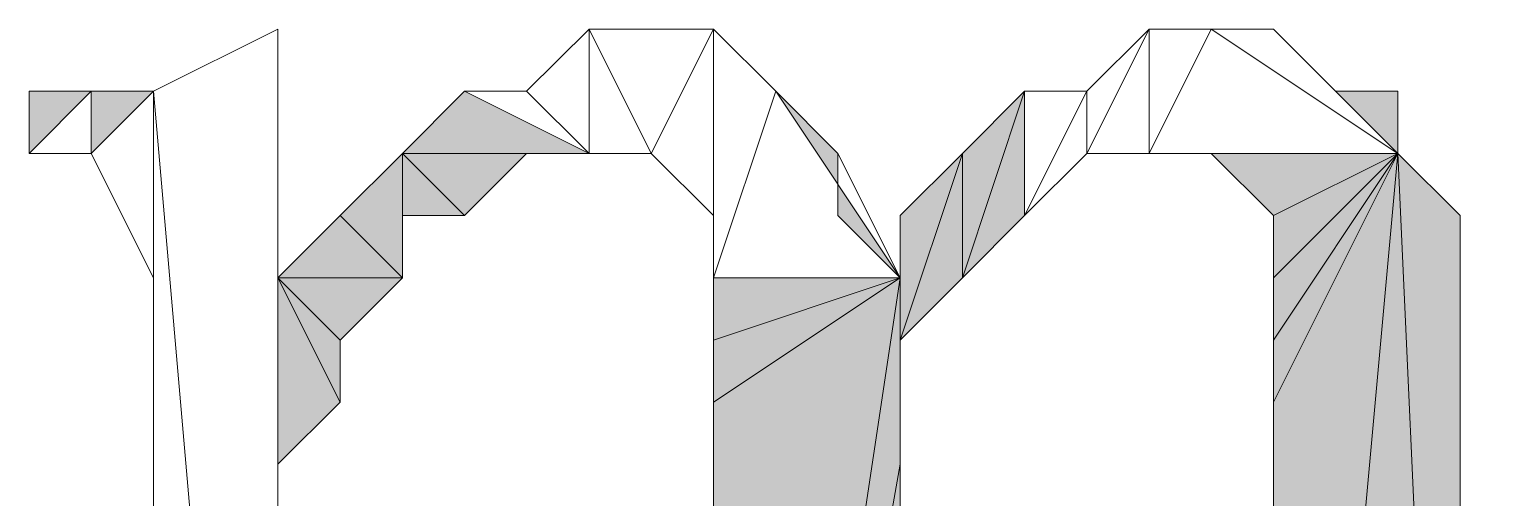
# Model space of a CAD drawing. Header units: inches. Extents: x -244 to 17, y 0 to 370.
# Drawn here: x -41.709 to -40.223, y 24.17 to 24.649 of the extents above; entities that cross this region are included whole.
import ezdxf

# ---------------------------------------------------------------- set-up
doc = ezdxf.new("R2010")
doc.units = ezdxf.units.IN
doc.header["$MEASUREMENT"] = 0
doc.layers.add('图层 1', color=7, linetype='Continuous')

# ---------------------------------------------------------------- blocks, each defined once
blk = doc.blocks.new('block 2')
at = {"layer": '图层 1', "true_color": 0xffffff}
h = blk.add_hatch(color=7, dxfattribs=at)
h.dxf.hatch_style = 2
h.paths.add_polyline_path([(44.7041, 62.357), (44.6405, 62.357), (44.7041, 62.2936)])
h = blk.add_hatch(color=7, dxfattribs=at)
h.dxf.hatch_style = 2
h.paths.add_polyline_path([(44.7041, 62.2936), (44.6405, 62.2936), (44.7041, 62.2302)])
h = blk.add_hatch(color=7, dxfattribs=at)
h.dxf.hatch_style = 2
h.paths.add_polyline_path([(44.5136, 62.1031), (44.45, 62.0397), (44.5136, 61.9759)])
h.paths.add_polyline_path([(44.3865, 62.0397), (44.5136, 62.1031), (44.45, 62.0397)])
h.paths.add_polyline_path([(44.3231, 62.1031), (44.3865, 62.0397), (44.5136, 62.1031)])
h = blk.add_hatch(color=7, dxfattribs=at)
h.dxf.hatch_style = 2
h.paths.add_polyline_path([(44.577, 62.0397), (44.5136, 61.9759), (44.6405, 61.9759)])
h.paths.add_polyline_path([(44.5136, 62.1031), (44.577, 62.0397), (44.5136, 61.9759)])
h = blk.add_hatch(color=7, dxfattribs=at)
h.dxf.hatch_style = 2
h.paths.add_polyline_path([(44.577, 61.9125), (44.6405, 61.9759), (44.6405, 61.8492)])
h.paths.add_polyline_path([(44.577, 61.9759), (44.577, 61.9125), (44.6405, 61.9759)])
h = blk.add_hatch(color=7, dxfattribs=at)
h.dxf.hatch_style = 2
h.paths.add_polyline_path([(44.6405, 61.9759), (44.7041, 61.9125), (44.6405, 61.7854)])
h = blk.add_hatch(color=7, dxfattribs=at)
h.dxf.hatch_style = 2
h.paths.add_polyline_path([(43.2436, 61.6586), (43.18, 61.4681), (43.053, 61.341)])
h.paths.add_polyline_path([(43.2436, 61.4681), (43.2436, 61.6586), (43.18, 61.4681)])
h.paths.add_polyline_path([(44.3231, 61.4681), (43.2436, 61.4681), (43.2436, 61.6586)])
h = blk.add_hatch(color=7, dxfattribs=at)
h.dxf.hatch_style = 2
h.paths.add_polyline_path([(43.2436, 61.6586), (44.5136, 61.4681), (44.3231, 61.4681)])
h = blk.add_hatch(color=7, dxfattribs=at)
h.dxf.hatch_style = 2
h.paths.add_polyline_path([(44.5136, 61.4681), (43.2436, 61.6586), (44.3865, 61.6586)])
h = blk.add_hatch(color=7, dxfattribs=at)
h.dxf.hatch_style = 2
h.paths.add_polyline_path([(44.5136, 61.4681), (44.45, 61.6586), (44.5136, 61.6586)])
h.paths.add_polyline_path([(44.3865, 61.6586), (44.5136, 61.4681), (44.45, 61.6586)])
h = blk.add_hatch(color=7, dxfattribs=at)
h.dxf.hatch_style = 2
h.paths.add_polyline_path([(44.5136, 61.4681), (44.6405, 61.5315), (44.7041, 61.5949)])
h.paths.add_polyline_path([(44.577, 61.5315), (44.5136, 61.4681), (44.6405, 61.5315)])
h = blk.add_hatch(color=7, dxfattribs=at)
h.dxf.hatch_style = 2
h.paths.add_polyline_path([(44.6405, 61.4044), (44.45, 61.4681), (44.577, 61.4681)])
h.paths.add_polyline_path([(44.5136, 61.4044), (44.6405, 61.4044), (44.45, 61.4681)])
h.paths.add_polyline_path([(44.7041, 61.341), (44.5136, 61.4044), (44.6405, 61.4044)])
h.paths.add_polyline_path([(44.577, 61.341), (44.7041, 61.341), (44.5136, 61.4044)])
h = blk.add_hatch(color=7, dxfattribs=at)
h.dxf.hatch_style = 2
h.paths.add_polyline_path([(44.6405, 61.1505), (44.577, 61.0871), (44.6405, 60.96)])
h = blk.add_hatch(color=7, dxfattribs=at)
h.dxf.hatch_style = 2
h.paths.add_polyline_path([(43.2436, 61.0871), (43.18, 60.8332), (43.053, 60.7695)])
h.paths.add_polyline_path([(43.2436, 60.8966), (43.2436, 61.0871), (43.18, 60.8332)])
h.paths.add_polyline_path([(44.6405, 60.96), (43.2436, 60.8966), (43.2436, 61.0871)])
h = blk.add_hatch(color=7, dxfattribs=at)
h.dxf.hatch_style = 2
h.paths.add_polyline_path([(44.6405, 60.96), (43.2436, 61.0871), (44.3865, 61.0871)])
h = blk.add_hatch(color=7, dxfattribs=at)
h.dxf.hatch_style = 2
h.paths.add_polyline_path([(44.6405, 60.96), (44.45, 61.0871), (44.5136, 61.0871)])
h.paths.add_polyline_path([(44.3865, 61.0871), (44.6405, 60.96), (44.45, 61.0871)])
h = blk.add_hatch(color=7, dxfattribs=at)
h.dxf.hatch_style = 2
h.paths.add_polyline_path([(44.577, 61.0871), (44.5136, 61.0871), (44.6405, 60.96)])
h = blk.add_hatch(color=7, dxfattribs=at)
h.dxf.hatch_style = 2
h.paths.add_polyline_path([(44.6405, 60.96), (44.7041, 61.0237), (44.7675, 61.0871)])
h.paths.add_polyline_path([(44.7041, 60.96), (44.6405, 60.96), (44.7041, 61.0237)])
h = blk.add_hatch(color=7, dxfattribs=at)
h.dxf.hatch_style = 2
h.paths.add_polyline_path([(43.2436, 60.8966), (44.577, 60.8966), (44.6405, 60.96)])
at = {"layer": '图层 1', "lineweight": 0}
for points in [[(44.6405, 62.357), (44.7041, 62.2936), (44.6405, 62.2936), (44.6405, 62.357)], [(44.7041, 62.357), (44.6405, 62.357), (44.7041, 62.2936), (44.7041, 62.357)], [(44.5136, 62.2302), (44.7041, 62.2302), (44.6405, 62.2936), (44.5136, 62.2302)], [(44.7041, 62.2936), (44.6405, 62.2936), (44.7041, 62.2302), (44.7041, 62.2936)], [(44.7041, 62.2302), (44.7675, 62.1031), (43.2436, 62.1031), (44.7041, 62.2302)], [(43.2436, 62.2302), (44.7041, 62.2302), (43.2436, 62.1031), (43.2436, 62.2302)], [(44.7041, 62.2302), (43.2436, 62.2302), (44.5136, 62.2302), (44.7041, 62.2302)], [(44.7675, 62.1031), (44.3231, 62.1031), (43.2436, 62.1031), (44.7675, 62.1031)], [(44.3231, 62.1031), (44.3865, 62.0397), (44.5136, 62.1031), (44.3231, 62.1031)], [(44.5136, 62.1031), (44.7675, 62.1031), (44.3231, 62.1031), (44.5136, 62.1031)], [(44.3865, 62.0397), (44.5136, 62.1031), (44.45, 62.0397), (44.3865, 62.0397)], [(44.5136, 62.1031), (44.45, 62.0397), (44.5136, 61.9759), (44.5136, 62.1031)], [(44.5136, 62.1031), (44.577, 62.0397), (44.5136, 61.9759), (44.5136, 62.1031)], [(44.577, 62.0397), (44.5136, 61.9759), (44.6405, 61.9759), (44.577, 62.0397)], [(44.5136, 61.9759), (44.6405, 61.9759), (44.577, 61.9759), (44.5136, 61.9759)], [(44.577, 61.9125), (44.6405, 61.9759), (44.6405, 61.8492), (44.577, 61.9125)], [(44.577, 61.9759), (44.577, 61.9125), (44.6405, 61.9759), (44.577, 61.9759)], [(44.6405, 61.9759), (44.6405, 61.8492), (44.6405, 61.7854), (44.6405, 61.9759)], [(44.6405, 61.9759), (44.7041, 61.9125), (44.6405, 61.7854), (44.6405, 61.9759)], [(44.7041, 61.8492), (44.6405, 61.7854), (44.7041, 61.9125), (44.7041, 61.8492)], [(44.7041, 61.8492), (44.7675, 61.7854), (44.6405, 61.7854), (44.7041, 61.8492)], [(44.7675, 61.7854), (44.6405, 61.722), (44.7675, 61.6586), (44.7675, 61.7854)], [(44.6405, 61.7854), (44.7675, 61.7854), (44.6405, 61.722), (44.6405, 61.7854)], [(44.6405, 61.722), (44.577, 61.6586), (44.7675, 61.6586), (44.6405, 61.722)], [(43.2436, 61.6586), (44.5136, 61.4681), (44.3231, 61.4681), (43.2436, 61.6586)], [(44.3231, 61.4681), (43.2436, 61.4681), (43.2436, 61.6586), (44.3231, 61.4681)], [(44.5136, 61.4681), (43.2436, 61.6586), (44.3865, 61.6586), (44.5136, 61.4681)], [(44.3865, 61.6586), (44.5136, 61.4681), (44.45, 61.6586), (44.3865, 61.6586)], [(44.5136, 61.4681), (44.45, 61.6586), (44.5136, 61.6586), (44.5136, 61.4681)], [(44.5136, 61.6586), (44.7041, 61.5949), (44.5136, 61.4681), (44.5136, 61.6586)], [(44.7675, 61.6586), (44.5136, 61.6586), (44.7041, 61.5949), (44.7675, 61.6586)], [(44.577, 61.6586), (44.7675, 61.6586), (44.5136, 61.6586), (44.577, 61.6586)], [(44.5136, 61.4681), (44.6405, 61.5315), (44.7041, 61.5949), (44.5136, 61.4681)], [(44.577, 61.5315), (44.5136, 61.4681), (44.6405, 61.5315), (44.577, 61.5315)], [(44.3231, 61.4681), (44.3865, 61.4681), (44.577, 61.4681), (44.3231, 61.4681)], [(44.5136, 61.4681), (44.3231, 61.4681), (44.577, 61.4681), (44.5136, 61.4681)], [(44.3865, 61.4681), (44.577, 61.4681), (44.45, 61.4681), (44.3865, 61.4681)], [(44.6405, 61.4044), (44.45, 61.4681), (44.577, 61.4681), (44.6405, 61.4044)], [(44.5136, 61.4044), (44.6405, 61.4044), (44.45, 61.4681), (44.5136, 61.4044)], [(44.7041, 61.341), (44.5136, 61.4044), (44.6405, 61.4044), (44.7041, 61.341)], [(44.577, 61.341), (44.7041, 61.341), (44.5136, 61.4044), (44.577, 61.341)], [(44.7041, 61.2776), (44.577, 61.341), (44.7041, 61.341), (44.7041, 61.2776)], [(44.6405, 61.2776), (44.7041, 61.2776), (44.577, 61.341), (44.6405, 61.2776)], [(44.7675, 61.2139), (44.6405, 61.2776), (44.7041, 61.2776), (44.7675, 61.2139)], [(44.6405, 61.2139), (44.7675, 61.2139), (44.6405, 61.2776), (44.6405, 61.2139)], [(44.6405, 61.2139), (44.6405, 61.1505), (44.6405, 60.96), (44.6405, 61.2139)], [(44.7675, 61.1505), (44.6405, 61.2139), (44.7675, 61.2139), (44.7675, 61.1505)], [(44.6405, 60.96), (44.7675, 61.1505), (44.6405, 61.2139), (44.6405, 60.96)], [(44.6405, 61.1505), (44.577, 61.0871), (44.6405, 60.96), (44.6405, 61.1505)], [(44.7675, 61.0871), (44.6405, 60.96), (44.7675, 61.1505), (44.7675, 61.0871)], [(44.6405, 60.96), (43.2436, 60.8966), (43.2436, 61.0871), (44.6405, 60.96)], [(44.6405, 60.96), (43.2436, 61.0871), (44.3865, 61.0871), (44.6405, 60.96)], [(44.3865, 61.0871), (44.6405, 60.96), (44.45, 61.0871), (44.3865, 61.0871)], [(44.6405, 60.96), (44.45, 61.0871), (44.5136, 61.0871), (44.6405, 60.96)], [(44.577, 61.0871), (44.5136, 61.0871), (44.6405, 60.96), (44.577, 61.0871)], [(44.6405, 60.96), (44.7041, 61.0237), (44.7675, 61.0871), (44.6405, 60.96)], [(44.7041, 60.96), (44.6405, 60.96), (44.7041, 61.0237), (44.7041, 60.96)], [(43.2436, 60.8966), (44.577, 60.8966), (44.6405, 60.96), (43.2436, 60.8966)], [(43.2436, 60.8966), (44.45, 60.8966), (44.5136, 60.8966), (43.2436, 60.8966)], [(44.3865, 60.8966), (43.2436, 60.8966), (44.45, 60.8966), (44.3865, 60.8966)], [(44.5136, 60.8966), (43.2436, 60.8966), (44.577, 60.8966), (44.5136, 60.8966)]]:
    blk.add_lwpolyline(points, dxfattribs=at)
at = {"layer": '图层 1', "color": 7, "lineweight": 13, "true_color": 0xffffff}
for points in [[(44.6405, 62.357), (44.7041, 62.2936), (44.6405, 62.2936), (44.6405, 62.357)], [(44.7041, 62.357), (44.6405, 62.357), (44.7041, 62.2936), (44.7041, 62.357)], [(44.5136, 62.2302), (44.7041, 62.2302), (44.6405, 62.2936), (44.5136, 62.2302)], [(44.7041, 62.2936), (44.6405, 62.2936), (44.7041, 62.2302), (44.7041, 62.2936)], [(44.7041, 62.2302), (44.7675, 62.1031), (43.2436, 62.1031), (44.7041, 62.2302)], [(43.2436, 62.2302), (44.7041, 62.2302), (43.2436, 62.1031), (43.2436, 62.2302)], [(44.7041, 62.2302), (43.2436, 62.2302), (44.5136, 62.2302), (44.7041, 62.2302)], [(44.7675, 62.1031), (44.3231, 62.1031), (43.2436, 62.1031), (44.7675, 62.1031)], [(44.3231, 62.1031), (44.3865, 62.0397), (44.5136, 62.1031), (44.3231, 62.1031)], [(44.5136, 62.1031), (44.7675, 62.1031), (44.3231, 62.1031), (44.5136, 62.1031)], [(44.3865, 62.0397), (44.5136, 62.1031), (44.45, 62.0397), (44.3865, 62.0397)], [(44.5136, 62.1031), (44.45, 62.0397), (44.5136, 61.9759), (44.5136, 62.1031)], [(44.5136, 62.1031), (44.577, 62.0397), (44.5136, 61.9759), (44.5136, 62.1031)], [(44.577, 62.0397), (44.5136, 61.9759), (44.6405, 61.9759), (44.577, 62.0397)], [(44.5136, 61.9759), (44.6405, 61.9759), (44.577, 61.9759), (44.5136, 61.9759)], [(44.577, 61.9125), (44.6405, 61.9759), (44.6405, 61.8492), (44.577, 61.9125)], [(44.577, 61.9759), (44.577, 61.9125), (44.6405, 61.9759), (44.577, 61.9759)], [(44.6405, 61.9759), (44.6405, 61.8492), (44.6405, 61.7854), (44.6405, 61.9759)], [(44.6405, 61.9759), (44.7041, 61.9125), (44.6405, 61.7854), (44.6405, 61.9759)], [(44.7041, 61.8492), (44.6405, 61.7854), (44.7041, 61.9125), (44.7041, 61.8492)], [(44.7041, 61.8492), (44.7675, 61.7854), (44.6405, 61.7854), (44.7041, 61.8492)], [(44.7675, 61.7854), (44.6405, 61.722), (44.7675, 61.6586), (44.7675, 61.7854)], [(44.6405, 61.7854), (44.7675, 61.7854), (44.6405, 61.722), (44.6405, 61.7854)], [(44.6405, 61.722), (44.577, 61.6586), (44.7675, 61.6586), (44.6405, 61.722)], [(43.2436, 61.6586), (44.5136, 61.4681), (44.3231, 61.4681), (43.2436, 61.6586)], [(44.3231, 61.4681), (43.2436, 61.4681), (43.2436, 61.6586), (44.3231, 61.4681)], [(44.5136, 61.4681), (43.2436, 61.6586), (44.3865, 61.6586), (44.5136, 61.4681)], [(44.3865, 61.6586), (44.5136, 61.4681), (44.45, 61.6586), (44.3865, 61.6586)], [(44.5136, 61.4681), (44.45, 61.6586), (44.5136, 61.6586), (44.5136, 61.4681)], [(44.5136, 61.6586), (44.7041, 61.5949), (44.5136, 61.4681), (44.5136, 61.6586)], [(44.7675, 61.6586), (44.5136, 61.6586), (44.7041, 61.5949), (44.7675, 61.6586)], [(44.577, 61.6586), (44.7675, 61.6586), (44.5136, 61.6586), (44.577, 61.6586)], [(44.5136, 61.4681), (44.6405, 61.5315), (44.7041, 61.5949), (44.5136, 61.4681)], [(44.577, 61.5315), (44.5136, 61.4681), (44.6405, 61.5315), (44.577, 61.5315)], [(44.3231, 61.4681), (44.3865, 61.4681), (44.577, 61.4681), (44.3231, 61.4681)], [(44.5136, 61.4681), (44.3231, 61.4681), (44.577, 61.4681), (44.5136, 61.4681)], [(44.3865, 61.4681), (44.577, 61.4681), (44.45, 61.4681), (44.3865, 61.4681)], [(44.6405, 61.4044), (44.45, 61.4681), (44.577, 61.4681), (44.6405, 61.4044)], [(44.5136, 61.4044), (44.6405, 61.4044), (44.45, 61.4681), (44.5136, 61.4044)], [(44.7041, 61.341), (44.5136, 61.4044), (44.6405, 61.4044), (44.7041, 61.341)], [(44.577, 61.341), (44.7041, 61.341), (44.5136, 61.4044), (44.577, 61.341)], [(44.7041, 61.2776), (44.577, 61.341), (44.7041, 61.341), (44.7041, 61.2776)], [(44.6405, 61.2776), (44.7041, 61.2776), (44.577, 61.341), (44.6405, 61.2776)], [(44.7675, 61.2139), (44.6405, 61.2776), (44.7041, 61.2776), (44.7675, 61.2139)], [(44.6405, 61.2139), (44.7675, 61.2139), (44.6405, 61.2776), (44.6405, 61.2139)], [(44.6405, 61.2139), (44.6405, 61.1505), (44.6405, 60.96), (44.6405, 61.2139)], [(44.7675, 61.1505), (44.6405, 61.2139), (44.7675, 61.2139), (44.7675, 61.1505)], [(44.6405, 60.96), (44.7675, 61.1505), (44.6405, 61.2139), (44.6405, 60.96)], [(44.6405, 61.1505), (44.577, 61.0871), (44.6405, 60.96), (44.6405, 61.1505)], [(44.7675, 61.0871), (44.6405, 60.96), (44.7675, 61.1505), (44.7675, 61.0871)], [(44.6405, 60.96), (43.2436, 60.8966), (43.2436, 61.0871), (44.6405, 60.96)], [(44.6405, 60.96), (43.2436, 61.0871), (44.3865, 61.0871), (44.6405, 60.96)], [(44.3865, 61.0871), (44.6405, 60.96), (44.45, 61.0871), (44.3865, 61.0871)], [(44.6405, 60.96), (44.45, 61.0871), (44.5136, 61.0871), (44.6405, 60.96)], [(44.577, 61.0871), (44.5136, 61.0871), (44.6405, 60.96), (44.577, 61.0871)], [(44.6405, 60.96), (44.7041, 61.0237), (44.7675, 61.0871), (44.6405, 60.96)], [(44.7041, 60.96), (44.6405, 60.96), (44.7041, 61.0237), (44.7041, 60.96)], [(43.2436, 60.8966), (44.577, 60.8966), (44.6405, 60.96), (43.2436, 60.8966)], [(43.2436, 60.8966), (44.45, 60.8966), (44.5136, 60.8966), (43.2436, 60.8966)], [(44.3865, 60.8966), (43.2436, 60.8966), (44.45, 60.8966), (44.3865, 60.8966)], [(44.5136, 60.8966), (43.2436, 60.8966), (44.577, 60.8966), (44.5136, 60.8966)]]:
    blk.add_lwpolyline(points, dxfattribs=at)
at = {"layer": '图层 1', "lineweight": 0}
for points, knots in [([(44.6405, 62.357), (44.6405, 62.357), (44.6405, 62.357), (44.6405, 62.357), (44.6405, 62.357), (44.7041, 62.2936), (44.7041, 62.2936), (44.7041, 62.2936), (44.6405, 62.357), (44.6405, 62.357)], [0, 0, 0, 0, 1, 1, 1, 2, 2, 2, 3, 3, 3, 3]), ([(44.7041, 62.357), (44.7041, 62.357), (44.6405, 62.357), (44.6405, 62.357), (44.6405, 62.357), (44.7041, 62.357), (44.7041, 62.357)], [0, 0, 0, 0, 1, 1, 1, 2, 2, 2, 2]), ([(44.7041, 62.357), (44.7041, 62.357), (44.7041, 62.357), (44.7041, 62.357), (44.7041, 62.357), (44.6405, 62.357), (44.6405, 62.357), (44.6405, 62.357), (44.7041, 62.357), (44.7041, 62.357)], [0, 0, 0, 0, 1, 1, 1, 2, 2, 2, 3, 3, 3, 3]), ([(44.7041, 62.2302), (44.7041, 62.2302), (44.6405, 62.2936), (44.6405, 62.2936), (44.6405, 62.2936), (44.7041, 62.2302), (44.7041, 62.2302)], [0, 0, 0, 0, 1, 1, 1, 2, 2, 2, 2]), ([(44.7041, 62.2302), (44.7041, 62.2302), (43.2436, 62.1031), (43.2436, 62.1031), (43.2436, 62.1031), (44.7041, 62.2302), (44.7041, 62.2302)], [0, 0, 0, 0, 1, 1, 1, 2, 2, 2, 2]), ([(44.7675, 62.1031), (44.7675, 62.1031), (43.2436, 62.1031), (43.2436, 62.1031), (43.2436, 62.1031), (44.7675, 62.1031), (44.7675, 62.1031)], [0, 0, 0, 0, 1, 1, 1, 2, 2, 2, 2]), ([(44.7675, 62.1031), (44.7675, 62.1031), (44.5136, 62.1031), (44.5136, 62.1031), (44.5136, 62.1031), (44.7675, 62.1031), (44.7675, 62.1031)], [0, 0, 0, 0, 1, 1, 1, 2, 2, 2, 2]), ([(44.6405, 61.7854), (44.6405, 61.7854), (44.7041, 61.9125), (44.7041, 61.9125), (44.7041, 61.9125), (44.6405, 61.7854), (44.6405, 61.7854)], [0, 0, 0, 0, 1, 1, 1, 2, 2, 2, 2]), ([(44.7675, 61.7854), (44.7675, 61.7854), (44.6405, 61.7854), (44.6405, 61.7854), (44.6405, 61.7854), (44.7675, 61.7854), (44.7675, 61.7854)], [0, 0, 0, 0, 1, 1, 1, 2, 2, 2, 2]), ([(44.7041, 61.5949), (44.7041, 61.5949), (44.5136, 61.4681), (44.5136, 61.4681), (44.5136, 61.4681), (44.7041, 61.5949), (44.7041, 61.5949)], [0, 0, 0, 0, 1, 1, 1, 2, 2, 2, 2]), ([(44.577, 61.341), (44.577, 61.341), (44.7041, 61.341), (44.7041, 61.341), (44.7041, 61.341), (44.577, 61.341), (44.577, 61.341)], [0, 0, 0, 0, 1, 1, 1, 2, 2, 2, 2]), ([(44.577, 61.341), (44.577, 61.341), (44.7041, 61.341), (44.7041, 61.341), (44.7041, 61.341), (44.577, 61.341), (44.577, 61.341)], [0, 0, 0, 0, 1, 1, 1, 2, 2, 2, 2])]:
    blk.add_open_spline(points, degree=3, knots=knots, dxfattribs=at)
at = {"layer": '图层 1', "color": 7, "lineweight": 13, "true_color": 0xffffff}
for points, knots in [([(44.6405, 62.357), (44.6405, 62.357), (44.6405, 62.357), (44.6405, 62.357), (44.6405, 62.357), (44.7041, 62.2936), (44.7041, 62.2936), (44.7041, 62.2936), (44.6405, 62.357), (44.6405, 62.357)], [0, 0, 0, 0, 1, 1, 1, 2, 2, 2, 3, 3, 3, 3]), ([(44.7041, 62.357), (44.7041, 62.357), (44.6405, 62.357), (44.6405, 62.357), (44.6405, 62.357), (44.7041, 62.357), (44.7041, 62.357)], [0, 0, 0, 0, 1, 1, 1, 2, 2, 2, 2]), ([(44.7041, 62.357), (44.7041, 62.357), (44.7041, 62.357), (44.7041, 62.357), (44.7041, 62.357), (44.6405, 62.357), (44.6405, 62.357), (44.6405, 62.357), (44.7041, 62.357), (44.7041, 62.357)], [0, 0, 0, 0, 1, 1, 1, 2, 2, 2, 3, 3, 3, 3]), ([(44.7041, 62.2302), (44.7041, 62.2302), (44.6405, 62.2936), (44.6405, 62.2936), (44.6405, 62.2936), (44.7041, 62.2302), (44.7041, 62.2302)], [0, 0, 0, 0, 1, 1, 1, 2, 2, 2, 2]), ([(44.7041, 62.2302), (44.7041, 62.2302), (43.2436, 62.1031), (43.2436, 62.1031), (43.2436, 62.1031), (44.7041, 62.2302), (44.7041, 62.2302)], [0, 0, 0, 0, 1, 1, 1, 2, 2, 2, 2]), ([(44.7675, 62.1031), (44.7675, 62.1031), (43.2436, 62.1031), (43.2436, 62.1031), (43.2436, 62.1031), (44.7675, 62.1031), (44.7675, 62.1031)], [0, 0, 0, 0, 1, 1, 1, 2, 2, 2, 2]), ([(44.7675, 62.1031), (44.7675, 62.1031), (44.5136, 62.1031), (44.5136, 62.1031), (44.5136, 62.1031), (44.7675, 62.1031), (44.7675, 62.1031)], [0, 0, 0, 0, 1, 1, 1, 2, 2, 2, 2]), ([(44.6405, 61.7854), (44.6405, 61.7854), (44.7041, 61.9125), (44.7041, 61.9125), (44.7041, 61.9125), (44.6405, 61.7854), (44.6405, 61.7854)], [0, 0, 0, 0, 1, 1, 1, 2, 2, 2, 2]), ([(44.7675, 61.7854), (44.7675, 61.7854), (44.6405, 61.7854), (44.6405, 61.7854), (44.6405, 61.7854), (44.7675, 61.7854), (44.7675, 61.7854)], [0, 0, 0, 0, 1, 1, 1, 2, 2, 2, 2]), ([(44.7041, 61.5949), (44.7041, 61.5949), (44.5136, 61.4681), (44.5136, 61.4681), (44.5136, 61.4681), (44.7041, 61.5949), (44.7041, 61.5949)], [0, 0, 0, 0, 1, 1, 1, 2, 2, 2, 2]), ([(44.577, 61.341), (44.577, 61.341), (44.7041, 61.341), (44.7041, 61.341), (44.7041, 61.341), (44.577, 61.341), (44.577, 61.341)], [0, 0, 0, 0, 1, 1, 1, 2, 2, 2, 2]), ([(44.577, 61.341), (44.577, 61.341), (44.7041, 61.341), (44.7041, 61.341), (44.7041, 61.341), (44.577, 61.341), (44.577, 61.341)], [0, 0, 0, 0, 1, 1, 1, 2, 2, 2, 2])]:
    blk.add_open_spline(points, degree=3, knots=knots, dxfattribs=at)

msp = doc.modelspace()

# ---------------------------------------------------------------- block references
at = {"layer": '图层 1', "rotation": 90}
msp.add_blockref('block 2', (20.6482, -20.1187), dxfattribs=at)

doc.saveas('drawing.dxf')
